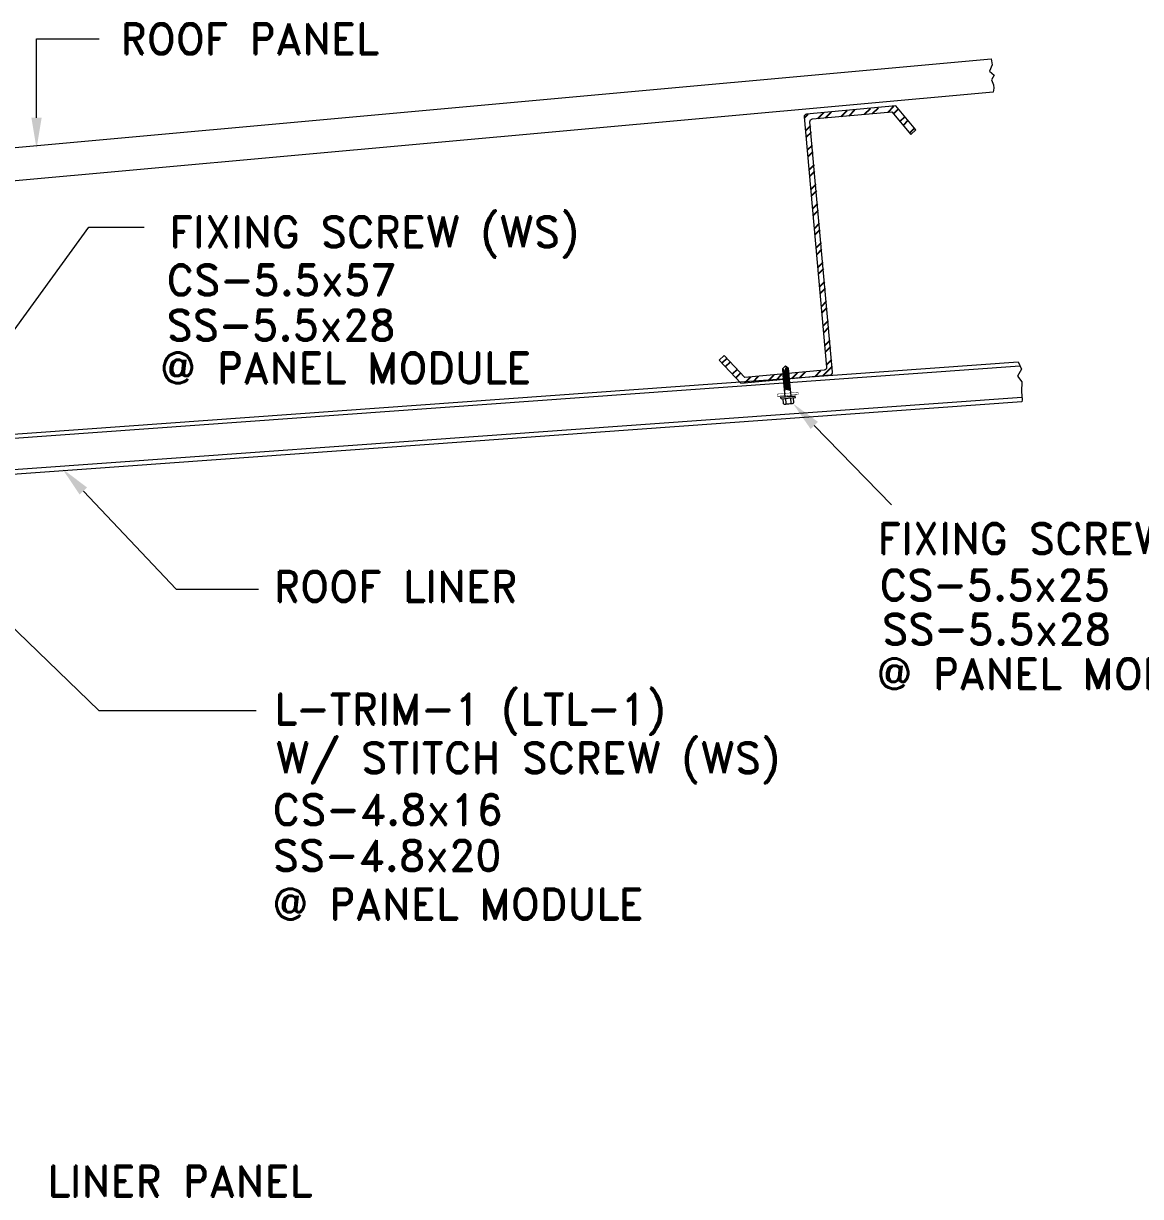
# Model space of a CAD drawing. Header units: millimetres. Extents: x 0 to 2669304, y -3314102 to 0.
# Drawn here: x 2475479 to 2481929, y -3282047 to -3275270 of the extents above; entities that cross this region are included whole.
import ezdxf

# ---------------------------------------------------------------- set-up
doc = ezdxf.new("R2010")
doc.units = ezdxf.units.MM
doc.header["$LTSCALE"] = 0.4
doc.header["$MEASUREMENT"] = 0
for name, color, linetype in [('Dim', 7, 'Continuous'), ('MISCEL', 7, 'Continuous'), ('SECONDARY', 6, 'Continuous'), ('SHEETING', 150, 'Continuous')]:
    doc.layers.add(name, color=color, linetype=linetype)
doc.layers.add('TEXT', color=7, linetype='Continuous', lineweight=13)
doc.styles.add('ROMAND', font='romand.shx')

# ---------------------------------------------------------------- blocks, each defined once
blk = doc.blocks.new('*X825')
at = {"color": 0}
for p, q in [((150.8, 186.862), (151.056, 187.118)), ((151.781, 186.782), (152.222, 187.224)), ((152.364, 186.835), (152.806, 187.277)), ((153.531, 186.941), (153.972, 187.383)), ((154.114, 186.994), (154.556, 187.436)), ((155.281, 187.101), (155.723, 187.542)), ((155.864, 187.154), (156.306, 187.595)), ((157.031, 187.26), (157.473, 187.701)), ((157.456, 187.154), (157.819, 187.517)), ((150.887, 185.889), (151.256, 186.258)), ((157.94, 186.578), (158.303, 186.941)), ((158.182, 186.29), (158.545, 186.653)), ((150.931, 185.403), (151.3, 185.771)), ((158.667, 185.714), (159.03, 186.077)), ((151.019, 184.429), (151.387, 184.798)), ((151.062, 183.943), (151.431, 184.312)), ((151.15, 182.97), (151.519, 183.339)), ((151.194, 182.483), (151.562, 182.852)), ((151.281, 181.51), (151.65, 181.879)), ((151.325, 181.023), (151.694, 181.392)), ((151.412, 180.05), (151.781, 180.419)), ((151.456, 179.564), (151.825, 179.933)), ((151.544, 178.591), (151.913, 178.959)), ((151.587, 178.104), (151.956, 178.473)), ((151.675, 177.131), (152.044, 177.5)), ((151.719, 176.644), (152.088, 177.013)), ((151.806, 175.671), (152.175, 176.04)), ((151.85, 175.185), (152.219, 175.553)), ((151.938, 174.211), (152.306, 174.58)), ((151.981, 173.725), (152.35, 174.094)), ((152.069, 172.752), (152.438, 173.121)), ((152.113, 172.265), (152.481, 172.634)), ((152.2, 171.292), (152.569, 171.661)), ((152.244, 170.805), (152.613, 171.174)), ((152.331, 169.832), (152.7, 170.201)), ((152.375, 169.346), (152.744, 169.715)), ((144.629, 168.494), (144.991, 168.856)), ((144.887, 168.222), (145.249, 168.584)), ((152.463, 168.373), (152.831, 168.741)), ((145.404, 167.677), (145.765, 168.039)), ((145.662, 167.405), (146.024, 167.767)), ((148.657, 167.219), (149.099, 167.661)), ((149.824, 167.325), (150.266, 167.767)), ((150.408, 167.378), (150.849, 167.82)), ((151.574, 167.484), (152.016, 167.926)), ((152.158, 167.537), (152.875, 168.255)), ((146.324, 167.007), (146.766, 167.449)), ((146.907, 167.06), (147.349, 167.502)), ((148.074, 167.166), (148.516, 167.608))]:
    blk.add_line(p, q, dxfattribs=at)

msp = doc.modelspace()

# ---------------------------------------------------------------- linework, layer by layer
at = {"layer": 'Dim', "color": 7, "lineweight": 9}
for p, q in [((2475554.8355, -3275814.8784), (2475554.8355, -3275358.3625)), ((2475554.8355, -3275358.3625), (2475917.3699, -3275358.3625)), ((2474482.2539, -3278340.5896), (2475856.9172, -3276445.9223)), ((2475856.9172, -3276445.9223), (2476176.389, -3276445.9223)), ((2480045.6379, -3277592.1766), (2480491.2132, -3278051.2248)), ((2475825.2511, -3277970.9141), (2476360.4109, -3278537.1969)), ((2474834.1202, -3278194.0368), (2475913.9793, -3279239.2114)), ((2476360.4109, -3278537.1969), (2476836.5504, -3278537.1969)), ((2475913.9793, -3279239.2114), (2476822.8745, -3279239.2114))]:
    msp.add_line(p, q, dxfattribs=at)
for points in [[(2475584.3843, -3275814.8784), (2475525.2867, -3275814.8784), (2475554.8355, -3275992.1712)], [(2480024.4349, -3277612.7573), (2480066.8409, -3277571.596), (2479922.1538, -3277464.9587)], [(2475803.7751, -3277991.2097), (2475846.7271, -3277950.6184), (2475703.4771, -3277842.0582)]]:
    msp.add_solid(points, dxfattribs=at)
at = {"layer": 'MISCEL', "lineweight": 9}
for p, q in [((2479863.2111, -3277263.7811), (2479878.5955, -3277247.7111)), ((2479866.6849, -3277302.1428), (2479885.291, -3277252.6979)), ((2479866.6849, -3277302.1428), (2479889.9855, -3277256.7425)), ((2479878.5955, -3277247.7111), (2479896.5396, -3277261.0759)), ((2479866.6849, -3277302.1428), (2479863.2111, -3277263.7811)), ((2479863.2139, -3277263.7782), (2479871.3754, -3277289.678)), ((2479864.3254, -3277276.6715), (2479898.828, -3277286.3463)), ((2479864.4864, -3277278.4497), (2479898.989, -3277288.1246)), ((2479864.6474, -3277280.2279), (2479899.15, -3277289.9028)), ((2479864.8085, -3277282.0061), (2479899.311, -3277291.681)), ((2479864.9695, -3277283.7843), (2479899.4721, -3277293.4592)), ((2479865.1305, -3277285.5625), (2479899.6331, -3277295.2374)), ((2479865.2916, -3277287.3407), (2479899.7941, -3277297.0156)), ((2479865.4526, -3277289.119), (2479899.9551, -3277298.7938)), ((2479865.6136, -3277290.8972), (2479900.1162, -3277300.572)), ((2479865.7746, -3277292.6754), (2479900.2772, -3277302.3502)), ((2479865.9357, -3277294.4536), (2479900.4382, -3277304.1284)), ((2479866.0967, -3277296.2318), (2479900.5992, -3277305.9066)), ((2479866.2577, -3277298.01), (2479900.7603, -3277307.6849)), ((2479866.4187, -3277299.7882), (2479900.9213, -3277309.4631)), ((2479866.5642, -3277301.3942), (2479901.0667, -3277311.069)), ((2479866.5798, -3277301.5664), (2479901.0823, -3277311.2413)), ((2479866.6849, -3277302.1428), (2479896.1619, -3277260.7946)), ((2479877.9559, -3277426.5735), (2479866.6874, -3277302.1361)), ((2479866.72, -3277276.7088), (2479896.373, -3277285.0238)), ((2479866.7252, -3277303.1724), (2479901.2277, -3277312.8472)), ((2479866.7408, -3277303.3446), (2479901.2433, -3277313.0195)), ((2479866.881, -3277278.487), (2479896.5341, -3277286.802)), ((2479866.8862, -3277304.9506), (2479901.3888, -3277314.6254)), ((2479866.9018, -3277305.1228), (2479901.4044, -3277314.7977)), ((2479867.0421, -3277280.2652), (2479896.6951, -3277288.5802)), ((2479867.0472, -3277306.7288), (2479901.5498, -3277316.4036)), ((2479867.0628, -3277306.901), (2479901.5654, -3277316.5759)), ((2479867.2031, -3277282.0435), (2479896.8561, -3277290.3585)), ((2479867.2083, -3277308.507), (2479901.7108, -3277318.1818)), ((2479867.2239, -3277308.6793), (2479901.7264, -3277318.3541)), ((2479867.3641, -3277283.8217), (2479897.0172, -3277292.1367)), ((2479867.3693, -3277310.2852), (2479901.8718, -3277319.96)), ((2479867.3849, -3277310.4575), (2479901.8874, -3277320.1323)), ((2479867.5251, -3277285.5999), (2479897.1782, -3277293.9149)), ((2479867.5303, -3277312.0634), (2479902.0329, -3277321.7383)), ((2479867.5459, -3277312.2357), (2479902.0485, -3277321.9105)), ((2479867.6862, -3277287.3781), (2479897.3392, -3277295.6931)), ((2479867.6913, -3277313.8416), (2479902.1939, -3277323.5165)), ((2479867.7069, -3277314.0139), (2479902.2095, -3277323.6887)), ((2479867.8472, -3277289.1563), (2479897.5002, -3277297.4713)), ((2479867.8524, -3277315.6198), (2479902.3549, -3277325.2947)), ((2479867.868, -3277315.7921), (2479902.3705, -3277325.4669)), ((2479868.0082, -3277290.9345), (2479897.6613, -3277299.2495)), ((2479868.0134, -3277317.398), (2479902.5159, -3277327.0729)), ((2479868.029, -3277317.5703), (2479902.5315, -3277327.2451)), ((2479868.1692, -3277292.7127), (2479897.8223, -3277301.0277)), ((2479868.1744, -3277319.1762), (2479902.677, -3277328.8511)), ((2479868.19, -3277319.3485), (2479902.6926, -3277329.0234)), ((2479868.3303, -3277294.4909), (2479897.9833, -3277302.8059)), ((2479868.3354, -3277320.9544), (2479902.838, -3277330.6293)), ((2479868.351, -3277321.1267), (2479902.8536, -3277330.8016)), ((2479868.4913, -3277296.2691), (2479898.1443, -3277304.5841)), ((2479868.4965, -3277322.7327), (2479902.999, -3277332.4075)), ((2479868.5121, -3277322.9049), (2479903.0146, -3277332.5798)), ((2479868.6523, -3277298.0473), (2479898.3054, -3277306.3623)), ((2479868.6575, -3277324.5109), (2479903.1601, -3277334.1857)), ((2479868.6731, -3277324.6831), (2479903.1757, -3277334.358)), ((2479868.8133, -3277299.8255), (2479898.4664, -3277308.1405)), ((2479868.8185, -3277326.2891), (2479903.3211, -3277335.9639)), ((2479868.8341, -3277326.4613), (2479903.3367, -3277336.1362)), ((2479868.9744, -3277301.6037), (2479898.6274, -3277309.9188)), ((2479869.1198, -3277303.2097), (2479898.7728, -3277311.5247)), ((2479869.1354, -3277303.382), (2479898.7884, -3277311.697)), ((2479869.2808, -3277304.9879), (2479898.9339, -3277313.3029)), ((2479869.2964, -3277305.1602), (2479898.9495, -3277313.4752)), ((2479869.4418, -3277306.7661), (2479899.0949, -3277315.0811)), ((2479869.4574, -3277306.9384), (2479899.1105, -3277315.2534)), ((2479869.6029, -3277308.5443), (2479899.2559, -3277316.8593)), ((2479869.6185, -3277308.7166), (2479899.2715, -3277317.0316)), ((2479869.7639, -3277310.3225), (2479899.4169, -3277318.6375)), ((2479869.7795, -3277310.4948), (2479899.4325, -3277318.8098)), ((2479869.9249, -3277312.1007), (2479899.578, -3277320.4157)), ((2479869.9405, -3277312.273), (2479899.5936, -3277320.588)), ((2479870.0859, -3277313.8789), (2479899.739, -3277322.1939)), ((2479870.1015, -3277314.0512), (2479899.7546, -3277322.3662)), ((2479870.247, -3277315.6572), (2479899.9, -3277323.9722)), ((2479870.2626, -3277315.8294), (2479899.9156, -3277324.1444)), ((2479870.408, -3277317.4354), (2479900.061, -3277325.7504)), ((2479870.4236, -3277317.6076), (2479900.0766, -3277325.9226)), ((2479870.569, -3277319.2136), (2479900.2221, -3277327.5286)), ((2479870.5846, -3277319.3858), (2479900.2377, -3277327.7008)), ((2479870.73, -3277320.9918), (2479900.3831, -3277329.3068)), ((2479870.7456, -3277321.164), (2479900.3987, -3277329.479)), ((2479870.8911, -3277322.77), (2479900.5441, -3277331.085)), ((2479870.9067, -3277322.9423), (2479900.5597, -3277331.2573)), ((2479871.0521, -3277324.5482), (2479900.7051, -3277332.8632)), ((2479871.0677, -3277324.7205), (2479900.7207, -3277333.0355)), ((2479871.2131, -3277326.3264), (2479900.8662, -3277334.6414)), ((2479871.2287, -3277326.4987), (2479900.8818, -3277334.8137)), ((2479872.6615, -3277293.7593), (2479872.7189, -3277293.9415)), ((2479873.6573, -3277379.7234), (2479897.7111, -3277274.0132)), ((2479873.8079, -3277381.3873), (2479897.8618, -3277275.6771)), ((2479873.969, -3277383.1655), (2479898.0228, -3277277.4553)), ((2479874.13, -3277384.9437), (2479898.1839, -3277279.2335)), ((2479874.291, -3277386.7219), (2479898.3449, -3277281.0117)), ((2479874.452, -3277388.5001), (2479898.5059, -3277282.7899)), ((2479874.6131, -3277390.2783), (2479898.6669, -3277284.5681)), ((2479876.2025, -3277381.4246), (2479895.4069, -3277274.3546)), ((2479876.3636, -3277383.2028), (2479895.5679, -3277276.1328)), ((2479876.5246, -3277384.981), (2479895.7289, -3277277.911)), ((2479876.6856, -3277386.7593), (2479895.89, -3277279.6892)), ((2479876.8466, -3277388.5375), (2479896.051, -3277281.4674)), ((2479877.0077, -3277390.3157), (2479896.212, -3277283.2456)), ((2479900.5053, -3277304.869), (2479889.5409, -3277270.082)), ((2479900.5053, -3277304.869), (2479896.5396, -3277261.0759)), ((2479898.0638, -3277277.9076), (2479897.5835, -3277272.6041)), ((2479911.2532, -3277423.5583), (2479900.5053, -3277304.869)), ((2479868.9795, -3277328.0673), (2479903.4821, -3277337.7421)), ((2479869.0031, -3277328.3276), (2479903.5057, -3277338.0025)), ((2479869.1406, -3277329.8455), (2479903.6431, -3277339.5203)), ((2479869.1641, -3277330.1058), (2479903.6667, -3277339.7807)), ((2479869.3016, -3277331.6237), (2479903.8042, -3277341.2986)), ((2479869.3252, -3277331.884), (2479903.8277, -3277341.5589)), ((2479869.4626, -3277333.4019), (2479903.9652, -3277343.0768)), ((2479869.4862, -3277333.6622), (2479903.9888, -3277343.3371)), ((2479869.6236, -3277335.1801), (2479904.1262, -3277344.855)), ((2479869.6472, -3277335.4405), (2479904.1498, -3277345.1153)), ((2479869.7847, -3277336.9583), (2479904.2872, -3277346.6332)), ((2479869.8083, -3277337.2187), (2479904.3108, -3277346.8935)), ((2479869.9457, -3277338.7365), (2479904.4483, -3277348.4114)), ((2479869.9693, -3277338.9969), (2479904.4718, -3277348.6717)), ((2479870.1067, -3277340.5147), (2479904.6093, -3277350.1896)), ((2479870.1303, -3277340.7751), (2479904.6329, -3277350.4499)), ((2479870.2678, -3277342.293), (2479904.7703, -3277351.9678)), ((2479870.2913, -3277342.5533), (2479904.7939, -3277352.2281)), ((2479870.4288, -3277344.0712), (2479904.9313, -3277353.746)), ((2479870.4524, -3277344.3315), (2479904.9549, -3277354.0064)), ((2479870.5898, -3277345.8494), (2479905.0924, -3277355.5242)), ((2479870.7508, -3277347.6276), (2479905.2534, -3277357.3024)), ((2479870.9119, -3277349.4058), (2479905.4144, -3277359.0806)), ((2479871.0729, -3277351.184), (2479905.5754, -3277360.8588)), ((2479871.2339, -3277352.9622), (2479905.7365, -3277362.6371)), ((2479871.3741, -3277328.1046), (2479901.0272, -3277336.4196)), ((2479871.3897, -3277328.2769), (2479901.0428, -3277336.5919)), ((2479871.3949, -3277354.7404), (2479905.8975, -3277364.4153)), ((2479871.5352, -3277329.8828), (2479901.1882, -3277338.1978)), ((2479871.556, -3277356.5186), (2479906.0585, -3277366.1935)), ((2479871.5587, -3277330.1432), (2479901.2118, -3277338.4582)), ((2479871.6962, -3277331.661), (2479901.3492, -3277339.976)), ((2479871.717, -3277358.2968), (2479906.2195, -3277367.9717)), ((2479871.7198, -3277331.9214), (2479901.3728, -3277340.2364)), ((2479871.8572, -3277333.4392), (2479901.5103, -3277341.7542)), ((2479871.878, -3277360.075), (2479906.3806, -3277369.7499)), ((2479871.8808, -3277333.6996), (2479901.5339, -3277342.0146)), ((2479872.0183, -3277335.2174), (2479901.6713, -3277343.5325)), ((2479872.039, -3277361.8532), (2479906.5416, -3277371.5281)), ((2479872.0418, -3277335.4778), (2479901.6949, -3277343.7928)), ((2479872.1793, -3277336.9957), (2479901.8323, -3277345.3107)), ((2479872.2029, -3277337.256), (2479901.8559, -3277345.571)), ((2479872.208, -3277363.7195), (2479906.7106, -3277373.3944)), ((2479872.3403, -3277338.7739), (2479901.9934, -3277347.0889)), ((2479872.3639, -3277339.0342), (2479902.0169, -3277347.3492)), ((2479872.3691, -3277365.4977), (2479906.8716, -3277375.1726)), ((2479872.5013, -3277340.5521), (2479902.1544, -3277348.8671)), ((2479872.5249, -3277340.8124), (2479902.178, -3277349.1274)), ((2479872.5301, -3277367.2759), (2479907.0326, -3277376.9508)), ((2479872.6624, -3277342.3303), (2479902.3154, -3277350.6453)), ((2479872.6859, -3277342.5906), (2479902.339, -3277350.9056)), ((2479872.6911, -3277369.0542), (2479907.1937, -3277378.729)), ((2479872.8234, -3277344.1085), (2479902.4764, -3277352.4235)), ((2479872.847, -3277344.3688), (2479902.5, -3277352.6838)), ((2479872.8521, -3277370.8324), (2479907.3547, -3277380.5072)), ((2479872.9844, -3277345.8867), (2479902.6375, -3277354.2017)), ((2479873.0132, -3277372.6106), (2479907.5157, -3277382.2854)), ((2479873.1454, -3277347.6649), (2479902.7985, -3277355.9799)), ((2479873.1742, -3277374.3888), (2479907.6768, -3277384.0636)), ((2479873.3065, -3277349.4431), (2479902.9595, -3277357.7581)), ((2479873.3352, -3277376.167), (2479907.8378, -3277385.8418)), ((2479873.4675, -3277351.2213), (2479903.1205, -3277359.5363)), ((2479873.4962, -3277377.9452), (2479907.9988, -3277387.6201)), ((2479873.6285, -3277352.9995), (2479903.2816, -3277361.3145)), ((2479873.7895, -3277354.7777), (2479903.4426, -3277363.0927)), ((2479873.9506, -3277356.556), (2479903.6036, -3277364.871)), ((2479874.1116, -3277358.3342), (2479903.7646, -3277366.6492)), ((2479874.2726, -3277360.1124), (2479903.9257, -3277368.4274)), ((2479874.4336, -3277361.8906), (2479904.0867, -3277370.2056)), ((2479874.5947, -3277363.6688), (2479904.2477, -3277371.9838)), ((2479874.7637, -3277365.5351), (2479904.4167, -3277373.8501)), ((2479874.9247, -3277367.3133), (2479904.5777, -3277375.6283)), ((2479875.0857, -3277369.0915), (2479904.7388, -3277377.4065)), ((2479875.2467, -3277370.8697), (2479904.8998, -3277379.1847)), ((2479875.4078, -3277372.6479), (2479905.0608, -3277380.9629)), ((2479875.5688, -3277374.4261), (2479905.2218, -3277382.7411)), ((2479875.7298, -3277376.2043), (2479905.3829, -3277384.5193)), ((2479875.8908, -3277377.9825), (2479905.5439, -3277386.2975)), ((2479876.0519, -3277379.7607), (2479905.7049, -3277388.0757)), ((2479853.1679, -3277429.5374), (2479936.1704, -3277422.0211)), ((2479854.0106, -3277438.8435), (2479853.1679, -3277429.5374)), ((2479854.0106, -3277438.8435), (2479937.0131, -3277431.3272)), ((2479868.8118, -3277467.0575), (2479866.1573, -3277437.7436)), ((2479884.0922, -3277465.8868), (2479881.4185, -3277436.3616)), ((2479912.2788, -3277463.3344), (2479909.6051, -3277433.8091)), ((2479927.5209, -3277461.7411), (2479924.8664, -3277432.4272)), ((2479937.0131, -3277431.3272), (2479936.1704, -3277422.0211)), ((2479876.2252, -3277469.3), (2479920.631, -3277465.2788))]:
    msp.add_line(p, q, dxfattribs=at)
at = {"layer": 'MISCEL', "lineweight": 9, "const_width": 2.3191}
msp.add_lwpolyline([(2479951.3425, -3277400.056), (2479830.5537, -3277410.994), (2479831.6888, -3277423.5288), (2479952.4775, -3277412.5907)], close=True, dxfattribs=at)
msp.add_lwpolyline([(2479952.4775, -3277412.5907, -0.094403455), (2479831.6888, -3277423.5288, -0.094403455)], format="xyb", dxfattribs=at)
at = {"layer": 'MISCEL', "lineweight": 9}
for centre, radius, start, end in [((2479918.9599, -3277453.5461), 11.8511, 235.54551956, 318.14257689), ((2479875.7614, -3277457.4579), 11.8511, 232.20604284, 314.80310014), ((2479894.843, -3277427.6998), 39.6716, 254.27645567, 296.07216405)]:
    msp.add_arc(centre, radius, start, end, dxfattribs=at)
at = {"layer": 'SECONDARY', "color": 6, "lineweight": 9}
msp.add_lwpolyline([(2480516.2612, -3275746.4005), (2480001.0719, -3275793.2359, 0.414213562), (2479987.0912, -3275810.0127), (2480117.1119, -3277255.7605, -0.414213562), (2480103.1311, -3277272.5373), (2479644.5391, -3277314.2275), (2479525.4664, -3277188.6606), (2479496.8034, -3277215.8412), (2479621.4956, -3277347.3342), (2480136.6849, -3277300.4988, 0.414213562), (2480150.6656, -3277283.7219), (2480020.6449, -3275837.9742, -0.414213562), (2480034.6257, -3275821.1973), (2480492.5385, -3275779.5689), (2480602.6208, -3275910.5374), (2480632.8594, -3275885.1212)], format="xyb", close=True, dxfattribs=at)
at = {"layer": 'SHEETING', "lineweight": 9}
for points in [[(2472061.8909, -3276291.6838), (2481066.2628, -3275473.5102), (2481072.5931, -3275507.9302), (2481058.111, -3275545.8008), (2481083.6677, -3275568.7715), (2481069.1855, -3275596.088), (2481080.2601, -3275624.6462), (2481081.6415, -3275642.6768), (2481078.7801, -3275666.1958), (2472079.3668, -3276483.9186)], [(2472851.8603, -3277827.4243), (2481223.5458, -3277225.3526), (2481241.2675, -3277266.7421), (2481218.2665, -3277307.0961), (2481244.6751, -3277339.3792), (2481242.9713, -3277395.2539), (2481245.527, -3277443.6787), (2481244.5169, -3277456.0343), (2472872.8314, -3278058.1061)]]:
    msp.add_lwpolyline(points, close=True, dxfattribs=at)
for points in [[(2472853.9574, -3277850.4925), (2481233.1302, -3277247.7372)], [(2472871.7414, -3278029.9941), (2481243.4269, -3277427.9223)]]:
    msp.add_lwpolyline(points, dxfattribs=at)

# ---------------------------------------------------------------- block references
at = {"layer": 'SECONDARY', "color": 6, "lineweight": 9, "xscale": 77.21101439836622, "yscale": 77.21101439836622, "zscale": 77.21101439836622}
msp.add_blockref('*X825', (2468347.0372, -3290240.6634), dxfattribs=at)

# ---------------------------------------------------------------- texts
at = {"layer": 'TEXT', "lineweight": 9, "style": 'ROMAND'}
for s, height, p in [('ROOF PANEL', 177.2928, (2476039.7864, -3275447.0089)), ('FIXING SCREW (WS)', 177.2928, (2476321.6877, -3276562.0918)), ('CS-5.5x57', 177.2928, (2476305.4033, -3276840.1781)), ('SS-5.5x28', 177.2928, (2476305.4033, -3277101.5188)), ('@ PANEL MODULE', 177.2928, (2476269.1371, -3277348.3767)), ('FIXING SCREW (WS)', 177.2928, (2480410.0803, -3278334.2654)), ('ROOF LINER', 177.2928, (2476925.4451, -3278610.2761)), ('CS-5.5x25', 177.2928, (2480423.4001, -3278602.8049)), ('SS-5.5x28', 177.2928, (2480436.7198, -3278858.0132)), ('@ PANEL MODULE', 176.464129, (2480406.2384, -3279114.5532)), ('L-TRIM-1 (LTL-1)', 177.2928, (2476926.8166, -3279319.1885)), ('W/ STITCH SCREW (WS)', 177.2928, (2476934.4188, -3279600.2937)), ('CS-4.8x16', 177.2928, (2476918.1344, -3279899.8112)), ('SS-4.8x20', 177.2928, (2476918.1344, -3280164.7238)), ('@ PANEL MODULE', 177.2928, (2476918.1344, -3280445.5284)), ('LINER PANEL', 177.2928, (2475617.4405, -3282046.795))]:
    msp.add_text(s, height=height, dxfattribs=at).set_placement(p)

doc.saveas('drawing.dxf')
